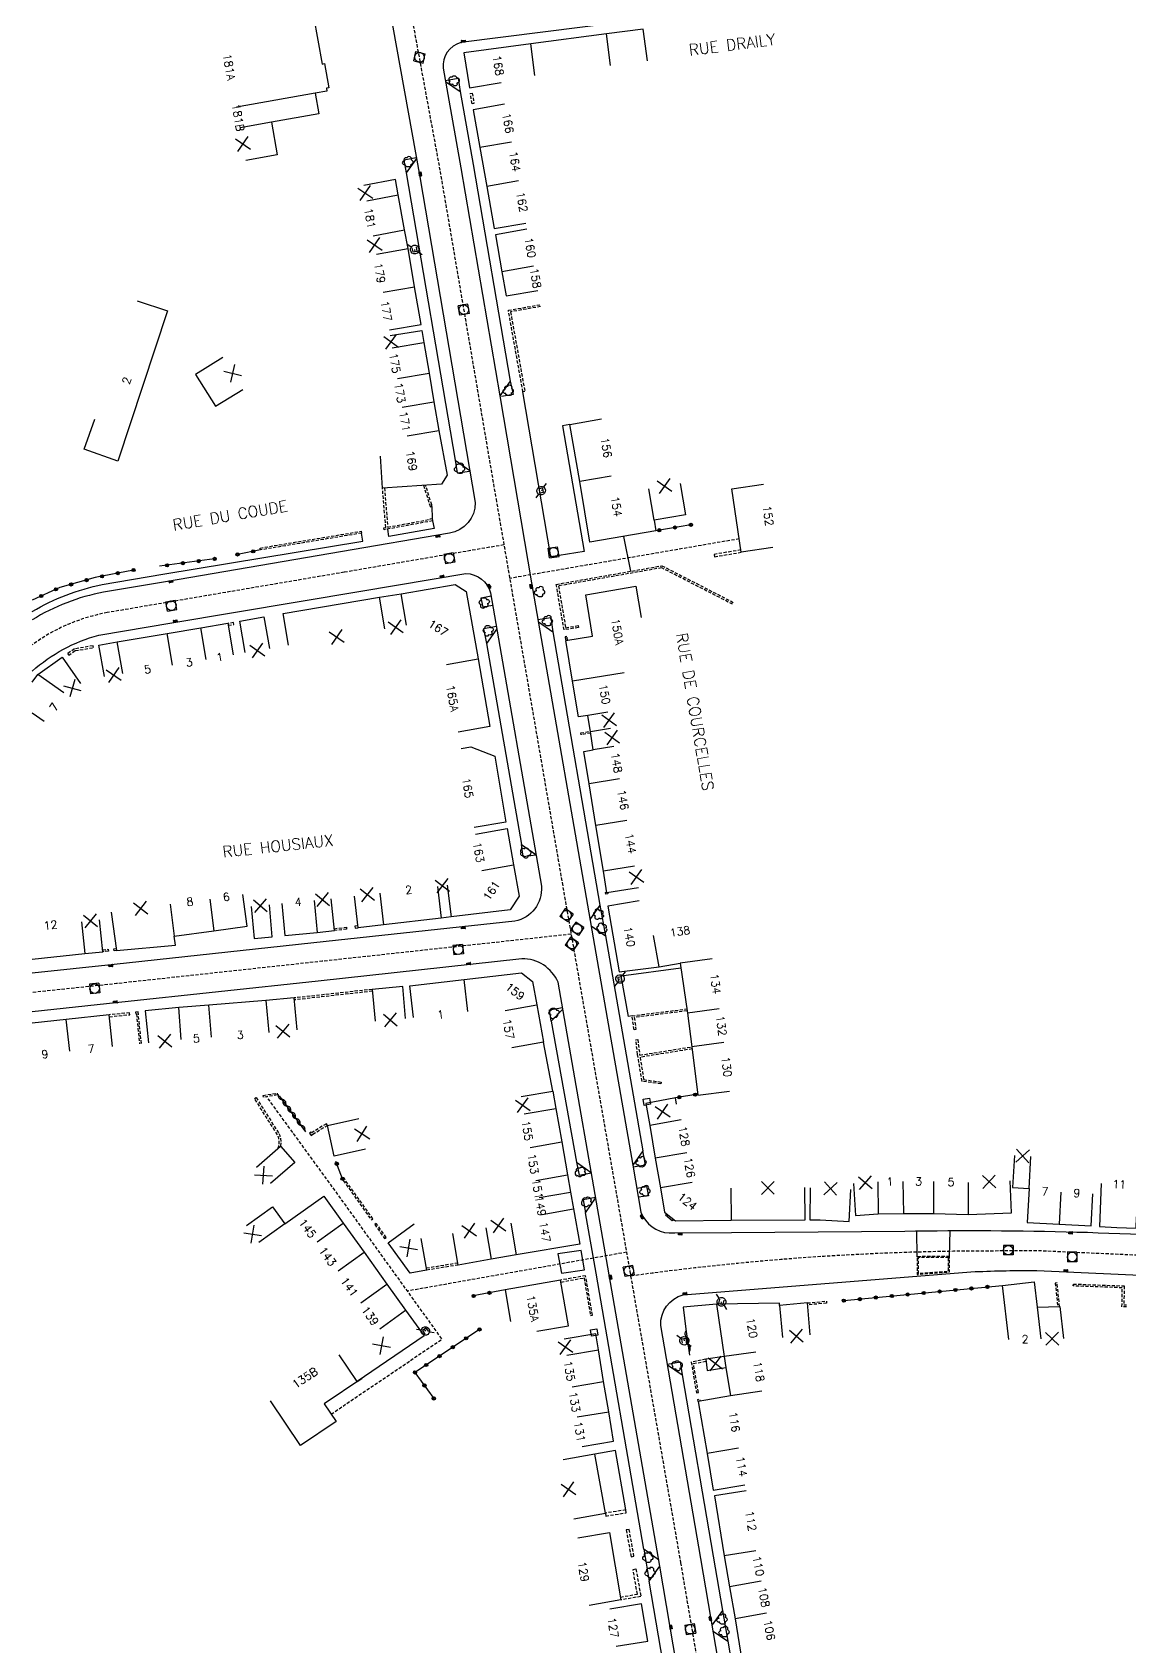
# Model space of a CAD drawing. Header units: millimetres. Extents: x 150999 to 152000, y 125999 to 127001.
# Drawn here: x 151000 to 151171.3, y 126227.6 to 126479.7 of the extents above; entities that cross this region are included whole.
import ezdxf
from ezdxf.enums import TextEntityAlignment as Align

# ---------------------------------------------------------------- set-up
doc = ezdxf.new("R2010")
doc.units = ezdxf.units.MM
doc.linetypes.add('DASHED', pattern=[0.75, 0.5, -0.25])
doc.layers.get('0').update_dxf_attribs({"linetype": 'CONTINUOUS'})
for name, color, linetype in [('W0001', 6, 'DASHED'), ('W0008', 7, 'CONTINUOUS'), ('W0100', 7, 'CONTINUOUS'), ('W0112', 1, 'DASHED'), ('W0300', 7, 'CONTINUOUS'), ('W0310', 3, 'CONTINUOUS'), ('W0322', 7, 'CONTINUOUS'), ('W0334', 7, 'CONTINUOUS'), ('W0400', 7, 'CONTINUOUS'), ('W0420', 7, 'CONTINUOUS'), ('W0471', 7, 'CONTINUOUS'), ('W0989', 7, 'CONTINUOUS'), ('W0991', 7, 'CONTINUOUS'), ('W1102', 7, 'CONTINUOUS')]:
    doc.layers.add(name, color=color, linetype=linetype)
doc.styles.get("Standard").update_dxf_attribs({"font": 'romans.shx', "width": 0.85})

# ---------------------------------------------------------------- blocks, each defined once
blk = doc.blocks.new('t991o')
at = {"color": 0, "linetype": 'Continuous'}
for p, q in [((-1, 1), (1, -1)), ((-1, -1), (1, 1))]:
    blk.add_line(p, q, dxfattribs=at)
blk = doc.blocks.new('t322o')
at = {"color": 0, "linetype": 'Continuous'}
for radius in [0.25, 0.15]:
    blk.add_circle((0, 0), radius, dxfattribs=at)
blk = doc.blocks.new('T420')
for p, q in [((0.75, 0.75), (-0.75, 0.75)), ((-0.75, 0.75), (-0.75, -0.75)), ((0.75, 0.75), (0.75, -0.75)), ((0.75, -0.75), (-0.75, -0.75))]:
    blk.add_line(p, q)
blk.add_ellipse((0, 0), major_axis=(-0.53, 0.53), ratio=1, start_param=3.926991, end_param=10.210176)
blk = doc.blocks.new('T400')
for p, q in [((-0.15, 0.3), (0.15, 0.3)), ((-0.15, -0.25), (-0.15, 0.3)), ((-0.15, 0.15), (0.15, 0.15)), ((-0.15, 0), (0.15, 0)), ((0.15, 0.3), (0.15, -0.25)), ((-0.15, -0.15), (0.15, -0.15)), ((-0.15, -0.25), (-0.15, -0.3)), ((-0.15, -0.3), (0.15, -0.3)), ((0.15, -0.3), (0.15, -0.25))]:
    blk.add_line(p, q)
blk = doc.blocks.new('T471')
for p, q in [((-0.333334, 0.333334), (-0.333334, -0.333334)), ((-0.333334, 0.333334), (0.333334, 0.333334)), ((-0.333334, 0), (0, 0)), ((0.500001, 0.500001), (1.000002, 1.000002)), ((-0.500001, -0.500001), (-1.000002, -1.000002)), ((-0.333334, -0.333334), (0.333334, -0.333334))]:
    blk.add_line(p, q)
blk.add_ellipse((0, 0), major_axis=(0.471405, 0.471405), ratio=1, start_param=5.4977871438, end_param=11.780972451)
blk = doc.blocks.new('T300')
for p, q in [((-0.8, 0.51), (-0.86, 0.34)), ((-0.86, 0.34), (-0.86, 0.17)), ((-0.86, 0.17), (-0.74, 0.06)), ((-0.69, 0.63), (-0.8, 0.51)), ((-0.8, -0.06), (-0.74, 0.06)), ((-0.74, 0.06), (-0.69, 0.11)), ((-0.57, 0.69), (-0.69, 0.63)), ((-0.46, 0.69), (-0.57, 0.69)), ((-0.29, 0.63), (-0.46, 0.69)), ((-0.29, 0.63), (-0.17, 0.74)), ((-0.23, 0.57), (-0.29, 0.63)), ((-0.17, 0.74), (-0.06, 0.8)), ((-0.06, 0.8), (0.06, 0.8)), ((0.06, 0.8), (0.23, 0.74)), ((0.23, 0.74), (0.34, 0.63)), ((0.34, 0.63), (0.4, 0.51)), ((0.46, 0.46), (0.34, 0.46)), ((0.4, 0.51), (0.4, 0.46)), ((0.57, 0.4), (0.46, 0.46)), ((0.57, 0.4), (0.69, 0.29)), ((0.69, 0.29), (0.74, 0.17)), ((0.74, 0.06), (0.69, -0.17)), ((0.74, 0.17), (0.74, 0.06)), ((-0.8, -0.17), (-0.8, -0.06)), ((-0.8, -0.23), (-0.8, -0.17)), ((-0.74, -0.34), (-0.8, -0.23)), ((-0.69, -0.4), (-0.74, -0.34)), ((-0.51, -0.46), (-0.69, -0.4)), ((-0.4, -0.46), (-0.51, -0.46)), ((-0.4, -0.46), (-0.34, -0.46)), ((-0.34, -0.46), (-0.34, -0.4)), ((-0.34, -0.51), (-0.34, -0.46)), ((-0.29, -0.63), (-0.34, -0.51)), ((-0.17, -0.74), (-0.29, -0.63)), ((-0.06, -0.8), (-0.17, -0.74)), ((0.06, -0.8), (-0.06, -0.8)), ((0.17, -0.74), (0.06, -0.8)), ((0.23, -0.69), (0.17, -0.74)), ((0.29, -0.46), (0.23, -0.46)), ((0.29, -0.63), (0.23, -0.69)), ((0.46, -0.4), (0.29, -0.46)), ((0.34, -0.51), (0.29, -0.63)), ((0.34, -0.51), (0.34, -0.46)), ((0.57, -0.34), (0.46, -0.4)), ((0.63, -0.29), (0.57, -0.34)), ((0.69, -0.17), (0.63, -0.29))]:
    blk.add_line(p, q)
blk = doc.blocks.new('t112o')
at = {"color": 0, "linetype": 'Continuous'}
for p, q in [((-0.5, 0.5), (0.5, 0.5)), ((-0.5, -0.5), (-0.5, 0.5)), ((0.5, 0.5), (0.5, -0.5)), ((0.5, -0.5), (-0.5, -0.5))]:
    blk.add_line(p, q, dxfattribs=at)
blk = doc.blocks.new('t310o')
at = {"color": 0, "linetype": 'Continuous'}
for centre, start, end in [((-0.5, 0.38), 216.8699, 323.1304), ((0.5, -0.37), 36.8699, 143.1303)]:
    blk.add_arc(centre, 0.625, start, end, dxfattribs=at)

msp = doc.modelspace()

# ---------------------------------------------------------------- linework, layer by layer
at = {"layer": 'W0001'}
msp.add_lwpolyline([(151000, 126748.5), (151000.61, 126745.87), (151008.28, 126712.87), (151019.19, 126665.3), (151028.35, 126625.38), (151041.3, 126568.08), (151053.78, 126511.72), (151063.66, 126457.93), (151072.39, 126406.79), (151082.71, 126346.87), (151093.28, 126286.17), (151101.2, 126240.67), (151110.67, 126184.84), (151120.38, 126127.57), (151125.94, 126094.98), (151130.9, 126065.86)], dxfattribs=at)
msp.add_lwpolyline([(151073.62, 126399.62), (151048.67, 126395.34), (151021.66, 126390.74), (151011.7, 126389.04, 0.113213), (151000, 126384.02)], format="xyb", dxfattribs=at)
at = {"layer": 'W0001', "flags": 128}
for points in [[(151110.36, 126400.56), (151074.52, 126394.38)], [(151046.64, 126263.87), (151063.97, 126275.59), (151047.07, 126299.06), (151036.6, 126313.43)], [(151092.76, 126289.15), (151058.57, 126283.09)]]:
    msp.add_lwpolyline(points, dxfattribs=at)
for points in [[(151084.11, 126338.82), (151045.27, 126334.59), (151013.14, 126331.1), (151000, 126329.71, 0.091971)], [(151335.91, 126282.18), (151274.12, 126284.49), (151219.41, 126286.65), (151189.72, 126287.91), (151156.88, 126289.38), (151147.19, 126289.33, 0.03318), (151093.4, 126285.43, 5.584848)]]:
    msp.add_lwpolyline(points, format="xyb", dxfattribs=at)
at = {"layer": 'W0008'}
for points in [[(151000, 126728.92), (151004.46, 126709.72), (151007.84, 126694.92), (151019.07, 126645.69), (151023.98, 126624.37), (151028.84, 126602.75), (151033.16, 126584.04, 0.033297), (151035.08, 126576.96), (151036.68, 126572.2, -0.028644), (151038.09, 126567.36), (151041.61, 126551.63, -0.008065), (151049.7, 126515.21), (151051.76, 126504.98, -0.004565), (151055.63, 126484.23), (151060.48, 126457.09), (151069.14, 126406.23, -0.368983), (151065.13, 126401.43), (151048.13, 126398.52), (151021.12, 126393.91), (151011.14, 126392.21, 0.095081), (151000, 126387.91)], [(151105.3, 126482.94), (151066.9, 126478.05, 0.369216), (151064.15, 126474.04), (151066.9, 126458.51), (151072.99, 126422.91), (151077.95, 126393.67), (151088.16, 126334.64), (151093.74, 126302.76), (151095.01, 126295.43, 0.295154), (151099.44, 126292.16), (151100.32, 126292.18), (151109.14, 126292.23), (151136.2, 126292.46, -0.021848), (151189.86, 126290.99), (151219.53, 126289.74), (151274.24, 126287.58), (151336.03, 126285.25)], [(151010.37, 126385.53), (151021.8, 126387.47), (151051.28, 126392.4), (151067.68, 126395.15, -0.33595), (151071.54, 126392.12), (151079.47, 126346.31, -0.382912), (151075.32, 126340.86), (151045.88, 126337.67), (151012.78, 126334.08), (151000, 126332.74, -0.548151)], [(151000, 126379.91, -0.115695), (151010.37, 126385.53)], [(151000, 126189.59), (151014.3, 126170.31), (151028.65, 126150.88), (151039.43, 126136.27), (151052, 126119.25, 0.189698), (151062.37, 126112.99, 0.153681), (151068.95, 126113.89, 0.120776), (151071.98, 126116.35), (151079.2, 126129.57), (151091.78, 126152.64), (151106.75, 126180.17, 0.149135), (151107.37, 126184.54), (151097.94, 126240.11), (151090.03, 126285.6), (151082.08, 126331.32, 0.301985), (151076.41, 126334.99), (151044.65, 126331.51), (151013.5, 126328.13), (151000, 126326.69)], [(151134.13, 126066.42), (151129.18, 126095.54), (151123.63, 126128.13), (151118.13, 126160.5, -0.480356), (151122.03, 126165.18), (151149.29, 126166.7, 0.037662), (151161.31, 126168.2), (151183.23, 126172.29), (151182.6, 126176.22), (151160.47, 126172.08, -0.039227), (151150.46, 126170.77), (151131.32, 126169.71), (151119.69, 126169.05, -0.336324), (151116.16, 126172.01), (151104.38, 126241.33), (151098.11, 126277.72, -0.350609), (151101.61, 126282.52), (151147.18, 126286.12, -0.010509), (151156.83, 126286.32), (151197.17, 126284.48), (151219.37, 126283.59), (151274.94, 126281.36), (151335.79, 126279.11)]]:
    msp.add_lwpolyline(points, format="xyb", dxfattribs=at)
at = {"layer": 'W0100'}
msp.add_lwpolyline([(151028.73, 126485.62), (151033.65, 126486.5), (151034.55, 126481.4), (151043.01, 126482.9, -0.424749), (151043.92, 126482.17), (151045.24, 126474.7), (151045.64, 126474.77), (151046.31, 126471.01), (151045.91, 126470.94), (151045.99, 126470.46), (151044.14, 126470.14), (151044.71, 126466.94), (151037.35, 126465.63), (151038.25, 126460.54), (151033.33, 126459.66)], format="xyb", dxfattribs=at)
for points in [[(151096.03, 126475.22), (151095.38, 126480.18), (151089.62, 126479.43), (151077.82, 126477.87), (151067.34, 126476.48), (151068.23, 126471.01), (151073.17, 126471.82)], [(151073.74, 126468.44), (151068.82, 126467.57), (151069.87, 126461.66), (151070.95, 126455.58), (151072.11, 126449.01), (151077.03, 126449.87)], [(151055.75, 126433.19), (151060.68, 126434.03), (151059.68, 126439.94), (151058.66, 126445.88), (151058.11, 126448.81), (151057.13, 126454.26), (151056.68, 126456.66), (151051.76, 126455.73)], [(151077.22, 126448.92), (151072.29, 126448.06), (151073.31, 126442.27), (151073.98, 126438.5), (151078.9, 126439.37)], [(151016.36, 126437.73), (151021.11, 126436.16), (151013.37, 126412.67), (151008.08, 126414.55), (151009.75, 126419.26)], [(151055.87, 126432.3), (151060.8, 126433.12), (151061.12, 126431.2), (151061.93, 126426.44), (151062.69, 126421.97), (151063.46, 126417.5), (151064.76, 126410.49), (151063.88, 126409.11), (151054.67, 126408.5), (151054.34, 126413.49)], [(151029.74, 126428.89), (151025.49, 126426.25), (151028.59, 126421.27), (151032.84, 126423.91)], [(151101.15, 126409.23), (151101.99, 126404.3), (151097.07, 126403.46), (151097.36, 126401.82), (151087.05, 126400.05), (151085.45, 126409.51), (151083.91, 126418.43), (151088.84, 126419.28)], [(151115.62, 126399.22), (151110.68, 126398.47), (151109.19, 126408.36), (151114.13, 126409.1)], [(151040.02, 126383.96), (151039.18, 126388.89), (151054.19, 126391.43), (151057.6, 126392), (151066.01, 126393.45), (151067.75, 126392.33), (151069.6, 126381.81), (151071.43, 126371.24), (151066.5, 126370.39)], [(151094.62, 126346.06), (151089.68, 126345.29), (151089.15, 126348.69), (151087.99, 126355.78), (151086.94, 126362.3), (151086.12, 126367.35), (151087.58, 126367.59), (151087.14, 126370.43), (151086.71, 126372.99), (151085.25, 126372.75), (151084.34, 126378.32), (151083.27, 126384.68), (151087.44, 126385.38), (151086.39, 126391.83), (151094.2, 126393.19), (151095.05, 126388.26)], [(151011.26, 126379.04), (151010.37, 126383.96), (151013.24, 126384.47), (151021.05, 126385.77), (151026.29, 126386.66), (151030.54, 126387.38), (151031.38, 126382.45)], [(151033.25, 126382.8), (151032.41, 126387.73), (151036.16, 126388.37), (151037.01, 126383.45)], [(151000, 126378.16), (151000.84, 126379.37), (151004.67, 126382.06), (151007.54, 126377.97)], [(151001.84, 126372.05), (151000, 126373.33)], [(151066.94, 126367.84), (151068.46, 126368.09), (151072.21, 126366.63), (151073.93, 126356.31), (151068.99, 126355.49)], [(151069.19, 126354.44), (151074.11, 126355.32), (151075.12, 126349.67), (151076.02, 126344.75), (151074.61, 126342.63), (151065.38, 126341.51), (151063.85, 126341.33), (151054.82, 126340.26), (151050.89, 126339.81), (151050.32, 126344.78)], [(151012.33, 126342.28), (151013.12, 126336.28), (151022.33, 126337.1), (151022.15, 126338.53), (151028.35, 126339.35), (151033.53, 126340.05), (151032.86, 126345)], [(151038.96, 126343.61), (151039.43, 126338.63), (151044.48, 126339.1), (151047.15, 126339.38), (151046.63, 126344.35)], [(151094.76, 126344.04), (151089.84, 126343.18), (151091.62, 126332.95), (151097.85, 126333.7), (151101.16, 126334.3), (151102.26, 126326.49), (151102.98, 126321.25), (151103.88, 126313.7), (151108.85, 126314.29)], [(151034.19, 126343.15), (151034.65, 126338.17), (151037.47, 126338.43), (151037.01, 126343.41)], [(151000, 126334.92), (151008.22, 126335.8), (151011, 126336.09), (151010.48, 126341.06)], [(151059.52, 126325.8), (151058.95, 126330.77), (151067.4, 126331.73), (151076.37, 126332.78), (151078.07, 126331.44), (151078.74, 126327.79), (151079.78, 126321.97), (151074.85, 126321.09)], [(151041.36, 126323.88), (151040.9, 126328.86), (151036.47, 126328.46), (151027.57, 126327.72), (151022.89, 126327.38), (151017.64, 126326.84), (151018.15, 126321.86)], [(151058.28, 126325.66), (151057.82, 126330.64), (151053.05, 126330.2), (151053.5, 126325.23)], [(151012.53, 126321.27), (151011.98, 126326.24), (151005.3, 126325.51), (151000, 126324.91)], [(151076.34, 126313.46), (151081.26, 126314.32), (151081.73, 126311.61), (151082.65, 126306.39), (151083.55, 126301.24), (151084.03, 126298.55), (151084.49, 126295.94), (151085.46, 126290.39), (151075.53, 126288.74), (151071.65, 126288.06), (151066.5, 126287.16), (151065.64, 126292.09)], [(151100.57, 126312.28), (151100.39, 126313.26), (151095.78, 126312.4), (151096.39, 126308.97), (151097.26, 126303.86), (151098.07, 126299.19), (151098.7, 126295.41), (151100.39, 126294.05), (151109.08, 126294.14), (151120.66, 126294.24), (151120.61, 126299.24)], [(151052, 126305.24), (151047.12, 126304.17), (151046.07, 126308.97), (151050.95, 126310.04)], [(151035, 126302.44), (151038.77, 126305.72), (151040.98, 126303.19), (151037.21, 126299.9)], [(151153.31, 126304.25), (151153.04, 126299.26), (151155.6, 126299.12), (151155.31, 126293.8), (151160.3, 126293.52), (151165.3, 126293.28), (151165.54, 126298.27)], [(151121.43, 126299.23), (151121.37, 126294.23), (151122.97, 126294.21), (151127.53, 126293.97), (151127.79, 126298.96)], [(151128.19, 126299.9), (151128.52, 126294.91), (151132.06, 126295.15), (151135.99, 126295.21), (151140.69, 126295.19), (151140.69, 126295.19), (151146.09, 126295.04), (151152.84, 126295.29), (151152.66, 126300.29)], [(151166.85, 126299.87), (151166.6, 126293.19), (151169.29, 126293.02), (151172.33, 126292.91), (151172.36, 126294.66), (151180.28, 126294.36), (151180.27, 126294.09), (151188.34, 126294.31), (151205.64, 126294.86), (151205.48, 126299.86)], [(151033.44, 126293.32), (151037.5, 126296.24), (151039.42, 126293.57), (151045.49, 126297.93), (151048.54, 126293.68), (151051.79, 126289.14), (151055.34, 126284.16), (151058.28, 126280.11), (151061.17, 126276.08), (151050.73, 126268.97), (151051.45, 126269.46), (151045.56, 126265.46), (151047.43, 126262.7), (151041.85, 126258.98), (151037.19, 126265.97)], [(151060.66, 126291.28), (151061.53, 126286.35), (151059.01, 126285.9), (151055.56, 126290.62), (151059.6, 126293.57)], [(151078.75, 126276.84), (151083.68, 126277.68), (151082.48, 126284.8), (151073.81, 126283.28), (151074.67, 126278.36)], [(151152.47, 126275.52), (151151.47, 126283.96), (151156.41, 126284.52), (151156.87, 126280.6), (151160.38, 126280.66), (151160.96, 126275.67)], [(151121.44, 126276.25), (151120.99, 126281.23), (151116.66, 126280.84), (151116.65, 126281.18), (151106.82, 126281.03), (151107.99, 126272.85), (151105.14, 126272.44), (151105.33, 126270.71), (151108.26, 126271.18)], [(151085.82, 126258.84), (151090.75, 126259.66), (151089.99, 126264.25), (151089.19, 126268.95), (151088.38, 126273.9), (151087.95, 126276.43), (151083.02, 126275.58)], [(151108.26, 126271.18), (151108.97, 126266.74), (151103.93, 126265.87), (151105.33, 126257.71), (151106.29, 126252), (151111.22, 126252.83)], [(151084.54, 126247.53), (151089.46, 126248.42), (151087.8, 126257.64), (151082.88, 126256.75)], [(151111.42, 126251.89), (151106.48, 126251.09), (151108, 126241.72), (151108.85, 126236.91), (151109.71, 126231.93), (151110.53, 126226.72), (151111.35, 126222.45), (151112.51, 126215.79), (151114.44, 126204.23), (151119.37, 126205.05)], [(151091.17, 126227.61), (151096.1, 126228.44), (151095.12, 126234.27), (151090.18, 126233.44)]]:
    msp.add_lwpolyline(points, dxfattribs=at)
at = {"layer": 'W0100', "flags": 128}
msp.add_lwpolyline([(151085.15, 126244.53), (151090.08, 126245.38), (151091.88, 126234.85), (151086.95, 126234.01)], dxfattribs=at)
at = {"layer": 'W0112'}
for points in [[(151068.68, 126470.18), (151068.95, 126468.57), (151068.66, 126468.52), (151068.38, 126470.13)], [(151051.41, 126401.46), (151035.6, 126398.83), (151035.55, 126399.13), (151051.36, 126401.75)], [(151005.68, 126382.39), (151006.7, 126383.1), (151009.53, 126383.57), (151009.48, 126383.86), (151006.58, 126383.38), (151005.51, 126382.64)], [(151038.26, 126313.71), (151036.08, 126313.35), (151036.03, 126313.64), (151038.21, 126314)], [(151045.91, 126309.23), (151043.62, 126307.82), (151043.6, 126307.81), (151043.51, 126307.93), (151043.27, 126307.76), (151043.54, 126307.38), (151043.79, 126307.57), (151046.07, 126308.97)], [(151048.43, 126300.64), (151048.54, 126300.36), (151052.93, 126294.19), (151053.18, 126294.36), (151048.8, 126300.5), (151048.7, 126300.75)], [(151055.25, 126291.48), (151053.7, 126293.65), (151053.46, 126293.47), (151055, 126291.3)], [(151089.51, 126247.96), (151092.71, 126248.46), (151092.66, 126248.91), (151089.46, 126248.42)], [(151092.72, 126245.78), (151093.47, 126241.61), (151093.93, 126241.69), (151093.17, 126245.86)]]:
    msp.add_lwpolyline(points, close=True, dxfattribs=at)
for points in [[(151079.35, 126436.83), (151074.66, 126436.01), (151076.89, 126423.56), (151076.59, 126423.51), (151074.32, 126436.26), (151079.3, 126437.13)], [(151054.97, 126408.52), (151055.48, 126402.39), (151062.13, 126403.61), (151062.12, 126403.67), (151062.41, 126403.74), (151062.5, 126403.37), (151054.91, 126401.98), (151054.86, 126402.28), (151055.18, 126402.34), (151054.67, 126408.5)], [(151061.07, 126408.92), (151062.05, 126405.83), (151062.09, 126405.56), (151062.38, 126405.6), (151062.35, 126405.89), (151061.38, 126408.94)], [(151110.62, 126398.84), (151106.42, 126398.13), (151106.5, 126397.76), (151110.68, 126398.47)], [(151109.32, 126390.35), (151098.25, 126396.04), (151082.14, 126393.2), (151083.26, 126386.68), (151085.2, 126387.02), (151085.26, 126386.72), (151083.01, 126386.34), (151081.79, 126393.45), (151098.3, 126396.36), (151109.46, 126390.62)], [(151030.6, 126387.06), (151031.46, 126387.2), (151031.41, 126387.5), (151030.55, 126387.35)], [(151083.57, 126384.73), (151083.47, 126385.32), (151083.18, 126385.28), (151083.27, 126384.68)], [(151087.17, 126370.22), (151085.67, 126369.98), (151085.62, 126370.26), (151087.12, 126370.51)], [(151089.79, 126345.31), (151089.82, 126345.11), (151089.53, 126345.06), (151089.48, 126345.35), (151089.66, 126345.38)], [(151047.12, 126339.68), (151049.04, 126339.9), (151049.07, 126339.6), (151047.15, 126339.38)], [(151050.85, 126340.11), (151050.36, 126340.05), (151050.39, 126339.75), (151050.89, 126339.81)], [(151010.97, 126336.39), (151011.86, 126336.47), (151011.89, 126336.17), (151011, 126336.09)], [(151013.12, 126336.28), (151012.77, 126336.24), (151012.74, 126336.54), (151013.08, 126336.57)], [(151053.05, 126330.2), (151040.9, 126328.86)], [(151053.07, 126329.91), (151040.93, 126328.56)], [(151012.02, 126325.94), (151015.22, 126326.25), (151015.19, 126326.55), (151011.98, 126326.24)], [(151017.03, 126321.75), (151016.52, 126326.71), (151016.13, 126326.66), (151016.16, 126326.36), (151016.25, 126326.37), (151016.73, 126321.72)], [(151102.21, 126326.85), (151093.97, 126325.82), (151094.24, 126323.96), (151093.94, 126323.91), (151093.63, 126326.08), (151102.17, 126327.15)], [(151103.02, 126320.91), (151094.88, 126319.6), (151095.44, 126316.11), (151098.17, 126315.73), (151098.13, 126315.44), (151095.18, 126315.84), (151094.5, 126320.05), (151094.21, 126322.33), (151094.51, 126322.37), (151094.8, 126320.1), (151094.83, 126319.93), (151102.98, 126321.24)], [(151066.45, 126287.46), (151061.48, 126286.65)], [(151066.5, 126287.16), (151061.53, 126286.35)], [(151082.53, 126284.5), (151086.13, 126285.15), (151087.14, 126279.28), (151087.44, 126279.33), (151086.38, 126285.49), (151082.48, 126284.8)], [(151160.36, 126280.66), (151159.99, 126284.38), (151159.69, 126284.35), (151160.06, 126280.66)], [(151170.82, 126280.65), (151170.11, 126280.65), (151170.15, 126283.6), (151162.51, 126283.89), (151162.52, 126284.19), (151170.45, 126283.89), (151170.45, 126283.89), (151170.41, 126280.95), (151170.82, 126280.95)], [(151120.99, 126281.23), (151123.96, 126281.51), (151123.99, 126281.21), (151121.02, 126280.93)], [(151105.14, 126272.44), (151102.86, 126272), (151103.68, 126267.22), (151103.98, 126267.27), (151103.2, 126271.76), (151105.17, 126272.15)], [(151091.8, 126235.3), (151094.46, 126235.77), (151093.78, 126239.61), (151094.24, 126239.69), (151094.99, 126235.4), (151091.88, 126234.85)]]:
    msp.add_lwpolyline(points, dxfattribs=at)
msp.add_lwpolyline([(151038.32, 126305.33, 0.23128), (151038.26, 126307.5), (151034.7, 126313.14), (151034.95, 126313.3), (151038.52, 126307.65, -0.180989), (151038.77, 126305.72)], format="xyb", dxfattribs=at)
at = {"layer": 'W0112', "flags": 128}
for points in [[(151143.19, 126288.48), (151138.13, 126288.46), (151138.16, 126285.69), (151143.19, 126286.07)], [(151143.04, 126288.33), (151138.28, 126288.31), (151138.31, 126285.85), (151143.04, 126286.21)]]:
    msp.add_lwpolyline(points, close=True, dxfattribs=at)
msp.add_lwpolyline([(151103.93, 126265.87), (151103.88, 126266.18), (151104.18, 126266.22), (151104.22, 126265.92)], dxfattribs=at)
at = {"layer": 'W0310'}
for points in [[(151042.7, 126307.98), (151038.59, 126313.56)], [(151102.02, 126277.13), (151102.62, 126273.09)]]:
    msp.add_lwpolyline(points, dxfattribs=at)
at = {"layer": 'W0322'}
for points in [[(151102.81, 126402.75), (151097.36, 126401.82)], [(151028.46, 126397.43), (151019.88, 126396.28)], [(151035.6, 126398.83), (151032.03, 126398.13)], [(151015.8, 126395.69), (151009.83, 126394.5), (151004.31, 126392.95), (151000, 126391)], [(151103.87, 126313.83), (151100.39, 126313.26)], [(151048.43, 126300.64), (151047.39, 126303.34)], [(151073.81, 126283.28), (151068.81, 126282.32)], [(151126.7, 126281.6), (151151.47, 126283.96)], [(151069.81, 126277.1), (151059.74, 126270.38), (151062.67, 126266.32)]]:
    msp.add_lwpolyline(points, dxfattribs=at)
at = {"layer": 'W0334'}
for points in [[(151064.48, 126472.15), (151066.47, 126472.5), (151066.78, 126470.41)], [(151064.51, 126472), (151066.78, 126470.41), (151068.82, 126459.02), (151074.6, 126425.17), (151072.99, 126422.91)], [(151059.95, 126460.06), (151058.02, 126459.7), (151058.37, 126457.72)], [(151059.96, 126459.97), (151058.37, 126457.72), (151066.02, 126412.84), (151068.29, 126411.23)], [(151074.6, 126425.17), (151075.05, 126423.12), (151073.24, 126422.8)], [(151083.91, 126418.43), (151082.75, 126418.22), (151086.17, 126398.56), (151080.94, 126397.77), (151076.59, 126423.51)], [(151066.02, 126412.84), (151066.3, 126410.87), (151068.3, 126411.14)], [(151062.38, 126405.6), (151062.41, 126403.74)], [(151062.5, 126403.37), (151062.74, 126402.18), (151055.68, 126400.93), (151055.49, 126402.09)], [(151092.27, 126400.95), (151093.36, 126395.49)], [(151071.88, 126390.17), (151070.37, 126389.91), (151070.08, 126391.37), (151071.62, 126391.64)], [(151072.45, 126386.88), (151070.44, 126386.53), (151070.91, 126384.24)], [(151072.51, 126386.53), (151070.91, 126384.24), (151076.36, 126352.82), (151078.61, 126351.27)], [(151078.94, 126387.97), (151080.93, 126388.29), (151081.26, 126386.06)], [(151079, 126387.62), (151081.26, 126386.06), (151088.6, 126343.38), (151087.04, 126341.13)], [(151078.63, 126351.17), (151076.64, 126350.88), (151076.36, 126352.82)], [(151087.22, 126340.13), (151089.46, 126338.57), (151095.3, 126305), (151093.74, 126302.76)], [(151093.63, 126326.08), (151093.08, 126325.99), (151091.91, 126332.32), (151101.26, 126333.57)], [(151082.81, 126327.12), (151081.02, 126325.23), (151084.97, 126303.2), (151087.25, 126301.59)], [(151093.79, 126302.48), (151095.74, 126302.82), (151095.3, 126305)], [(151084.97, 126303.2), (151085.36, 126301.2), (151087.25, 126301.55)], [(151094.36, 126299.18), (151095.89, 126299.43), (151096.17, 126297.98), (151094.61, 126297.73)], [(151087.93, 126297.68), (151086.01, 126297.32), (151086.34, 126295.33)], [(151097.77, 126241.11), (151095.46, 126242.76), (151088, 126285.88), (151086.34, 126295.33), (151087.94, 126297.6)], [(151100.08, 126294.3), (151099.89, 126294.06), (151098.86, 126294.94), (151099.03, 126295.15)], [(151138.13, 126288.46), (151138.09, 126292.48)], [(151143.19, 126288.48), (151143.31, 126292.53)], [(151106.82, 126281.03), (151101.62, 126280.59), (151102.02, 126277.13)], [(151099.16, 126271.68), (151101.13, 126272.03), (151101.46, 126269.99)], [(151099.17, 126271.57), (151101.46, 126269.99), (151106.31, 126241.68), (151107.75, 126233.19), (151106.14, 126230.97)], [(151092.66, 126248.91), (151091.03, 126258.2), (151087.8, 126257.64)], [(151095.46, 126242.76), (151096.31, 126237.78)], [(151107.37, 126184.54), (151105.07, 126186.23), (151096.31, 126237.78), (151097.94, 126240.11)], [(151107.75, 126233.19), (151108.56, 126228.44)], [(151106.31, 126230), (151108.56, 126228.44), (151116.85, 126179.71), (151115.23, 126177.49)]]:
    msp.add_lwpolyline(points, dxfattribs=at)
msp.add_lwpolyline([(151000, 126389.23, -0.085432), (151010.93, 126393.42), (151020.36, 126395.02), (151051.61, 126400.22), (151051.41, 126401.46)], format="xyb", dxfattribs=at)
at = {"layer": 'W0334', "flags": 128}
for points in [[(151088.6, 126343.38), (151089.46, 126338.57)], [(151081.02, 126325.23), (151080.75, 126326.99), (151082.77, 126327.35)], [(151081.26, 126314.32), (151079.78, 126321.97)]]:
    msp.add_lwpolyline(points, dxfattribs=at)
at = {"layer": 'W0334'}
msp.add_lwpolyline([(151082.6, 126285.88), (151086.22, 126286.43), (151085.67, 126289.45), (151082.06, 126288.91)], close=True, dxfattribs=at)
at = {"layer": 'W1102'}
for p, q in [((151078.47, 126472.91), (151077.82, 126477.87)), ((151090.27, 126474.47), (151089.62, 126479.43)), ((151074.79, 126462.53), (151069.87, 126461.66)), ((151075.88, 126456.46), (151070.95, 126455.58)), ((151052.21, 126453.37), (151057.13, 126454.26)), ((151053.19, 126447.89), (151058.11, 126448.81)), ((151053.73, 126445.04), (151058.66, 126445.88)), ((151078.24, 126443.14), (151073.31, 126442.27)), ((151054.75, 126439.11), (151059.68, 126439.94)), ((151056.19, 126430.38), (151061.12, 126431.2)), ((151057, 126425.6), (151061.93, 126426.44)), ((151057.76, 126421.13), (151062.69, 126421.97)), ((151058.54, 126416.65), (151063.46, 126417.5)), ((151090.38, 126410.34), (151085.45, 126409.51)), ((151058.43, 126387.07), (151057.6, 126392)), ((151055.02, 126386.5), (151054.19, 126391.43)), ((151027.13, 126381.74), (151026.29, 126386.66)), ((151014.12, 126379.55), (151013.24, 126384.47)), ((151021.87, 126380.83), (151021.05, 126385.77)), ((151064.67, 126380.95), (151069.6, 126381.81)), ((151004.94, 126376.51), (151000.84, 126379.37)), ((151092.39, 126379.63), (151084.34, 126378.32)), ((151089.83, 126373.52), (151086.71, 126372.99)), ((151090.28, 126370.96), (151087.14, 126370.43)), ((151090.77, 126368.13), (151087.58, 126367.59)), ((151091.66, 126363.06), (151086.94, 126362.3)), ((151092.79, 126356.56), (151087.99, 126355.78)), ((151070.2, 126348.79), (151075.12, 126349.67)), ((151094.03, 126349.45), (151089.15, 126348.69)), ((151063.26, 126346.29), (151063.85, 126341.33)), ((151064.78, 126346.48), (151065.38, 126341.51)), ((151027.7, 126344.31), (151028.35, 126339.35)), ((151044.01, 126344.08), (151044.48, 126339.1)), ((151054.26, 126345.23), (151054.82, 126340.26)), ((151021.5, 126343.49), (151022.15, 126338.53)), ((151007.69, 126340.77), (151008.22, 126335.8)), ((151106.11, 126334.97), (151101.16, 126334.3)), ((151067.98, 126326.76), (151067.4, 126331.73)), ((151023.25, 126322.39), (151022.89, 126327.38)), ((151027.98, 126322.73), (151027.57, 126327.72)), ((151073.82, 126326.89), (151078.74, 126327.79)), ((151107.22, 126327.16), (151102.26, 126326.49)), ((151005.84, 126320.54), (151005.3, 126325.51)), ((151107.93, 126321.92), (151102.98, 126321.25)), ((151076.81, 126310.75), (151081.73, 126311.61)), ((151101.31, 126309.85), (151096.39, 126308.97)), ((151077.72, 126305.53), (151082.65, 126306.39)), ((151102.19, 126304.7), (151097.26, 126303.86)), ((151078.63, 126300.37), (151083.55, 126301.24)), ((151079.1, 126297.68), (151084.03, 126298.55)), ((151102.99, 126300.05), (151098.07, 126299.19)), ((151109.03, 126299.14), (151109.08, 126294.14)), ((151131.98, 126300.15), (151132.06, 126295.15)), ((151135.9, 126300.21), (151135.99, 126295.21)), ((151140.71, 126300.19), (151140.69, 126295.19)), ((151146.09, 126300.04), (151146.09, 126295.04)), ((151160.58, 126298.51), (151160.3, 126293.52)), ((151079.57, 126295.07), (151084.49, 126295.94)), ((151044.48, 126290.76), (151048.54, 126293.68)), ((151074.71, 126293.67), (151075.53, 126288.74)), ((151070.78, 126292.98), (151071.65, 126288.06)), ((151047.73, 126286.23), (151051.79, 126289.14)), ((151051.27, 126281.26), (151055.34, 126284.16)), ((151054.23, 126277.18), (151058.28, 126280.11)), ((151083.45, 126273.09), (151088.38, 126273.9)), ((151084.26, 126268.11), (151089.19, 126268.95)), ((151085.06, 126263.43), (151089.99, 126264.25)), ((151110.26, 126258.55), (151105.33, 126257.71)), ((151112.93, 126242.52), (151108, 126241.72)), ((151113.77, 126237.78), (151108.85, 126236.91)), ((151114.64, 126232.79), (151109.71, 126231.93))]:
    msp.add_line(p, q, dxfattribs=at)
at = {"layer": 'W1102', "flags": 128}
for points in [[(151044.14, 126470.14), (151031.86, 126467.96)], [(151037.35, 126465.63), (151032.43, 126464.76)], [(151097.07, 126403.46), (151096.23, 126408.39)], [(151097.85, 126333.7), (151096.97, 126338.63)], [(151036.47, 126328.46), (151036.91, 126323.47)], [(151155.6, 126299.12), (151155.88, 126304.11)], [(151039.42, 126293.57), (151035.36, 126290.65)], [(151116.66, 126280.84), (151117.1, 126275.86)], [(151156.87, 126280.6), (151157.46, 126275.61)], [(151050.73, 126268.97), (151047.92, 126273.11)]]:
    msp.add_lwpolyline(points, dxfattribs=at)
at = {"layer": 'W1102'}
for points in [[(151112.94, 126273.56), (151107.99, 126272.85), (151108.26, 126271.18)], [(151113.91, 126267.45), (151108.97, 126266.74)]]:
    msp.add_lwpolyline(points, dxfattribs=at)

# ---------------------------------------------------------------- block references
at = {"layer": 'W0112'}
for p, rotation in [((151095.94, 126312.66), 100.082411616766), ((151087.71, 126276.62), 99.75273445429535)]:
    msp.add_blockref('t112o', p, dxfattribs=dict(at, rotation=rotation))
at = {"layer": 'W0300'}
for p, rotation in [((151065.91, 126472.08), 10.0781567084878), ((151058.61, 126459.35), 280.135106230855), ((151074.29, 126423.65), 280.0688977548971), ((151066.69, 126411.47), 278.132542064356), ((151070.56, 126390.66), 101.005536166047), ((151079.18, 126392.21), 279.640154856894), ((151071.19, 126386.31), 101.005536166047), ((151080.4, 126387.68), 279.640154856894), ((151088.44, 126341.84), 325.416451291536), ((151088.95, 126339.64), 325.416451291536), ((151081.45, 126326.57), 98.83591373173529), ((151095.02, 126303.18), 280.649609748429), ((151085.64, 126301.72), 55.4961338239131), ((151095.63, 126298.65), 280.649609748429), ((151086.62, 126297.05), 55.4961338239131), ((151100.75, 126271.42), 10.2606673184217), ((151096.09, 126241.43), 279.016356382059), ((151096.43, 126239.04), 279.016356382059), ((151107.66, 126231.77), 279.668926272749), ((151107.98, 126229.81), 279.668926272749)]:
    msp.add_blockref('T300', p, dxfattribs=dict(at, rotation=rotation))
msp.add_blockref('T300', (151077.07, 126351.51), dxfattribs=at)
at = {"layer": 'W0310'}
for p, rotation in [((151038.99, 126313.01), 126.394682099316), ((151039.74, 126312.01), 126.394682099316), ((151040.48, 126311), 126.394682099316), ((151041.22, 126310), 126.394682099316), ((151041.96, 126308.99), 126.394682099316), ((151102.2, 126275.89), 278.584433545272), ((151102.39, 126274.65), 278.584433545272)]:
    msp.add_blockref('t310o', p, dxfattribs=dict(at, rotation=rotation))
at = {"layer": 'W0322'}
for p, rotation in [((151097.88, 126401.91), 189.662479388236), ((151100.34, 126402.33), 189.662479388236), ((151102.81, 126402.75), 189.662479388236), ((151021.03, 126396.43), 187.622839828529), ((151023.51, 126396.76), 187.622839828529), ((151025.98, 126397.09), 187.622839828529), ((151028.46, 126397.43), 187.622839828529), ((151032.03, 126398.13), 191.058011236286), ((151034.48, 126398.61), 191.058011236286), ((151008.47, 126394.12), 195.689906437948), ((151010.89, 126394.71), 191.251247088867), ((151013.35, 126395.2), 191.251247088867), ((151015.8, 126395.69), 191.251247088867), ((151001.41, 126391.64), 204.312287314475), ((151003.69, 126392.67), 204.312287314475), ((151006.06, 126393.44), 195.689906437948), ((151101, 126313.36), 189.356492067663), ((151103.47, 126313.77), 189.356492067663), ((151047.53, 126302.97), 110.943517032403), ((151048.43, 126300.64), 110.943517032403), ((151141.64, 126283.02), 5.456868758845528), ((151144.12, 126283.26), 5.456868758845528), ((151146.61, 126283.5), 5.456868758845528), ((151149.1, 126283.74), 5.456868758845528), ((151068.9, 126282.33), 190.90551918165), ((151071.36, 126282.81), 190.90551918165), ((151126.7, 126281.6), 5.456868758845528), ((151129.19, 126281.83), 5.456868758845528), ((151131.68, 126282.07), 5.456868758845528), ((151134.17, 126282.31), 5.456868758845528), ((151136.66, 126282.55), 5.456868758845528), ((151139.15, 126282.79), 5.456868758845528), ((151067.73, 126275.71), 213.716582591684), ((151069.81, 126277.1), 213.716582591684), ((151063.57, 126272.93), 213.716582591684), ((151065.65, 126274.32), 213.716582591684), ((151059.74, 126270.38), 305.860964755181), ((151061.5, 126271.54), 213.716582591684), ((151061.21, 126268.35), 305.860964755181), ((151062.67, 126266.32), 305.860964755181)]:
    msp.add_blockref('t322o', p, dxfattribs=dict(at, rotation=rotation))
at = {"layer": 'W0400'}
for p, rotation in [((151067.28, 126478.25), 277.257514125509), ((151060.57, 126457.54), 10.13510623085504), ((151063.33, 126400.96), 99.54650058923819), ((151021.63, 126393.88), 279.678856149812), ((151063.99, 126394.68), 99.54650058923819), ((151071.3, 126393.13), 31.44926103600501), ((151077.89, 126393.15), 9.640154856894032), ((151022.3, 126387.7), 279.678856149812), ((151067.29, 126339.83), 96.17995575484018), ((151012.27, 126333.89), 96.01615136005795), ((151068.13, 126334.2), 96.17995575484018), ((151012.97, 126328.22), 96.01615136005795), ((151095.18, 126294.64), 211.9054084258868), ((151101.16, 126292), 90.29473411958524), ((151162.1, 126292.18), 88.51256865961804), ((151161.37, 126286.28), 88.51256865961804), ((151090.25, 126285.23), 189.8548631004025), ((151101.89, 126282.69), 94.15649898438517), ((151099.69, 126230.59), 189.6290866523277), ((151105.84, 126231.94), 189.6290866523277)]:
    msp.add_blockref('T400', p, dxfattribs=dict(at, rotation=rotation))
at = {"layer": 'W0420'}
for p, rotation in [((151060.45, 126475.76), 166.9418355691), ((151067.37, 126436.35), 280.0688977548971), ((151081.37, 126398.45), 188.52000725663), ((151065.1, 126397.52), 9.5465005892382), ((151021.7, 126390.12), 189.678856149812), ((151083.39, 126341.78), 325.362273792577), ((151085.06, 126339.68), 325.362273792577), ((151066.49, 126336.41), 6.179955754840178), ((151084.21, 126337.29), 325.362273792577), ((151009.73, 126330.33), 6.084374219224006), ((151152.35, 126289.48), 0.0757559907854628), ((151162.33, 126288.4), 0.0757559907854628), ((151093.13, 126286.23), 280.75196962704), ((151102.71, 126230.3), 99.62908665232773)]:
    msp.add_blockref('T420', p, dxfattribs=dict(at, rotation=rotation))
at = {"layer": 'W0471'}
for p, rotation in [((151059.7, 126445.75), 100.750734474779), ((151079.44, 126408.09), 188.52000725663), ((151091.76, 126331.84), 7.65616108666176), ((151107.59, 126281.41), 78.49167572735008), ((151061.36, 126276.85), 305.631190624842), ((151101.74, 126275.32), 278.584433545272)]:
    msp.add_blockref('T471', p, dxfattribs=dict(at, rotation=rotation))
at = {"layer": 'W0991'}
for p, rotation in [((151032.88, 126462.21), 10.05850011823757), ((151051.99, 126454.55), 10.75073447447692), ((151053.46, 126446.46), 10.60405683946686), ((151056.03, 126431.34), 9.446324705412774), ((151031.29, 126426.4), 31.85111300976294), ((151098.69, 126408.81), 279.7317602578297), ((151056.73, 126386.78), 279.5986625643757), ((151035.13, 126383.12), 279.7234278618984), ((151047.52, 126385.23), 279.6065686114752), ((151012.69, 126379.3), 280.1703422003324), ((151006.24, 126377.24), 299.2214505378411), ((151090.06, 126372.24), 9.880638841014937), ((151090.53, 126369.54), 9.88063884113349), ((151094.32, 126347.75), 9.880638841240097), ((151064.02, 126346.39), 276.8712448366571), ((151016.91, 126342.88), 277.5083815947497), ((151035.6, 126343.28), 275.201204294052), ((151045.32, 126344.22), 275.8731137299361), ((151052.29, 126345), 276.4892486945195), ((151009.09, 126340.91), 275.9721571410341), ((151055.89, 126325.44), 275.2435448186486), ((151039.13, 126323.68), 275.2434207834194), ((151020.7, 126322.12), 275.8551268154704), ((151076.57, 126312.11), 9.899766930312078), ((151098.39, 126311.1), 10.14484594033356), ((151051.48, 126307.64), 12.36674656039104), ((151154.6, 126304.18), 86.831300831789), ((151036.1, 126301.17), 41.0810261473442), ((151130.02, 126300.02), 273.7796734189305), ((151149.36, 126300.17), 272.150923228491), ((151114.82, 126299.19), 270.4803410932944), ((151124.61, 126299.09), 87.62669079451851), ((151034.4, 126291.98), 35.72523279949542), ((151068.21, 126292.53), 279.8697034654284), ((151072.75, 126293.33), 279.9656451505388), ((151058.75, 126289.82), 36.11142729264691), ((151054.52, 126274.57), 304.1600967032506), ((151119.27, 126276.06), 275.0766078555932), ((151159.21, 126275.64), 271.021804283956), ((151083.24, 126274.34), 9.752734469724341), ((151106.62, 126271.79), 278.1561789291759), ((151083.71, 126252.14), 10.22934322424289)]:
    msp.add_blockref('t991o', p, dxfattribs=dict(at, rotation=rotation))

# ---------------------------------------------------------------- texts
at = {"layer": 'W0989'}
for s, rotation, p in [('RUE DRAILY', 7.2575, (151109.25, 126477.74)), ('RUE DU COUDE', 9.6789, (151030.88, 126404.22)), ('RUE DE COURCELLES', 279.6428, (151103.46, 126373.56)), ('RUE HOUSIAUX', 6.1471, (151038.36, 126352.6))]:
    msp.add_text(s, height=1.75, rotation=rotation, dxfattribs=at).set_placement(p, align=Align.MIDDLE)
at = {"layer": 'W0991'}
for s, rotation, p in [('181A', 280.0585, (151030.74, 126474.24)), ('168', 279.2734, (151072.73, 126474.48)), ('181B', 280.0585, (151032.14, 126466.36)), ('166', 280.0498, (151074.27, 126465.49)), ('164', 280.0498, (151075.33, 126459.49)), ('162', 280.0498, (151076.45, 126453.17)), ('181', 280.1761, (151052.7, 126450.63)), ('160', 279.9626, (151077.73, 126446.03)), ('179', 279.7482, (151054.24, 126442.07)), ('158', 280.0498, (151078.57, 126441.26)), ('177', 279.6591, (151055.25, 126436.15)), ('175', 279.7747, (151056.6, 126427.99)), ('2', 71.0433, (151014.73, 126425.28)), ('173', 279.7747, (151057.38, 126423.37)), ('171', 279.7747, (151058.15, 126418.89)), ('156', 279.7874, (151089.61, 126414.81)), ('169', 279.7747, (151059.21, 126412.75)), ('154', 279.7318, (151091.19, 126405.62)), ('152', 278.57, (151114.88, 126404.16)), ('167', 327.3077, (151063.37, 126386.64)), ('150A', 279.2371, (151091.34, 126386.07)), ('3', 9.7268, (151024.5, 126381.28)), ('1', 9.6073, (151029.25, 126382.1)), ('5', 9.3921, (151018, 126380.19)), ('165A', 279.8164, (151065.59, 126375.67)), ('150', 279.8806, (151089.35, 126376.29)), ('7', 55.1354, (151003.39, 126374.28)), ('148', 279.8806, (151091.21, 126365.59)), ('165', 279.4158, (151067.97, 126361.66)), ('146', 279.8806, (151092.22, 126359.81)), ('144', 279.8806, (151093.41, 126353)), ('163', 280.1106, (151069.69, 126351.61)), ('2', 6.761, (151058.76, 126345.76)), ('161', 56.2426, (151071.7, 126345.63)), ('8', 7.5086, (151024.6, 126343.9)), ('6', 7.6953, (151030.28, 126344.65)), ('4', 5.3391, (151041.49, 126343.85)), ('12', 6.0834, (151002.85, 126340.25)), ('140', 279.9935, (151093.21, 126338.43)), ('138', 8.7316, (151101.1, 126339.26)), ('134', 278.0561, (151106.66, 126331.07)), ('159', 321.9232, (151075.37, 126329.87)), ('1', 6.5128, (151063.75, 126326.28)), ('3', 4.7458, (151032.45, 126323.1)), ('157', 280.0669, (151074.34, 126323.99)), ('132', 277.7655, (151107.57, 126324.54)), ('7', 6.2313, (151009.19, 126320.91)), ('5', 4.2044, (151025.62, 126322.56)), ('9', 6.5192, (151001.97, 126320.1)), ('130', 276.8477, (151108.39, 126318.11)), ('155', 279.4168, (151077.27, 126308.14)), ('128', 279.6364, (151101.75, 126307.27)), ('153', 279.4168, (151078.18, 126302.95)), ('126', 279.6364, (151102.59, 126302.38)), ('1', 0.9434, (151133.9, 126300.18)), ('3', 359.7074, (151138.36, 126300.2)), ('151', 279.4168, (151078.87, 126299.03)), ('5', 358.4522, (151143.42, 126300.11)), ('7', 356.8313, (151158.08, 126298.65)), ('9', 357.22, (151163.06, 126298.39)), ('11', 357.8393, (151169.7, 126299.77)), ('149', 279.4168, (151079.34, 126296.37)), ('124', 321.0592, (151102.26, 126297.08)), ('145', 305.9536, (151042.96, 126292.88)), ('147', 279.4168, (151080.03, 126292.31)), ('143', 305.9536, (151046.1, 126288.49)), ('141', 305.9536, (151049.5, 126283.74)), ('135A', 279.9454, (151078.13, 126280.39)), ('139', 305.9536, (151052.75, 126279.22)), ('120', 279.0812, (151112.34, 126277.33)), ('2', 1.0218, (151154.97, 126275.57)), ('135B', 33.6555, (151042.56, 126269.54)), ('135', 279.9454, (151083.86, 126270.6)), ('118', 279.0812, (151113.43, 126270.51)), ('133', 279.9454, (151084.66, 126265.77)), ('116', 278.9766, (151109.61, 126262.65)), ('131', 279.9454, (151085.44, 126261.14)), ('114', 279.5674, (151110.74, 126255.69)), ('112', 279.185, (151112.18, 126247.2)), ('129', 279.7038, (151086.05, 126239.27)), ('110', 280.8553, (151113.35, 126240.15)), ('108', 280.8553, (151114.21, 126235.28)), ('127', 279.5444, (151090.68, 126230.53)), ('106', 280.8553, (151115.06, 126230.14))]:
    msp.add_text(s, height=1.25, rotation=rotation, dxfattribs=at).set_placement(p, align=Align.MIDDLE)

doc.saveas('drawing.dxf')
